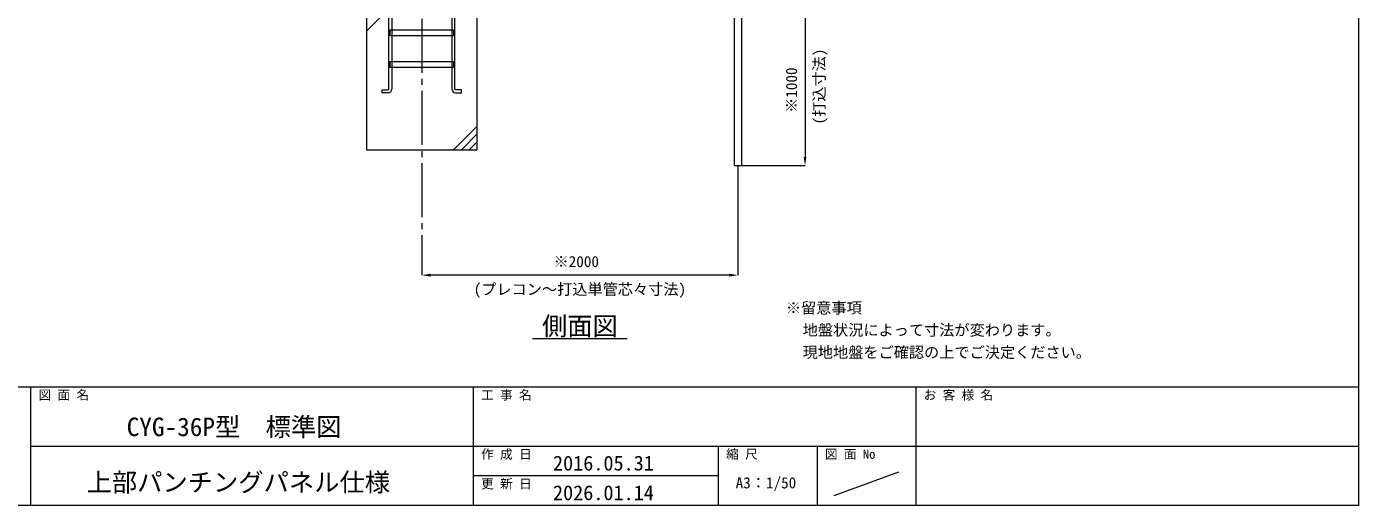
# Model space of a CAD drawing. Units: millimetres, scale not verified. Extents: x -82240 to -62115, y -14438 to 14438.
# Drawn here: x -70540 to -62115, y 562 to 3591 of the extents above; entities that cross this region are included whole.
import ezdxf
from ezdxf.enums import TextEntityAlignment as Align

# ---------------------------------------------------------------- set-up
doc = ezdxf.new("R2010")
doc.units = ezdxf.units.MM
doc.header["$LTSCALE"] = 38
doc.linetypes.add('CHAIN2', pattern=[12, 9, -1, 1, -1])
doc.linetypes.add('DASHED1', pattern=[1.8, 1.2, -0.6])
for name, color, linetype, lineweight in [('0-9_基礎工事用PCA小', 7, 'Continuous', 18), ('0-A_図面枠', 7, 'Continuous', 18), ('0-B_寸法', 3, 'Continuous', 18), ('0-D_単管', 7, 'Continuous', 18), ('1-2_通芯', 1, 'CHAIN2', 18), ('1-7_文字', 7, 'Continuous', 18)]:
    doc.layers.add(name, color=color, linetype=linetype, lineweight=lineweight)
doc.styles.add('ＭＳ ゴシック', font='')
doc.styles.get('ＭＳ ゴシック').set_extended_font_data('MS Gothic')

msp = doc.modelspace()

# ---------------------------------------------------------------- linework, layer by layer
at = {"layer": '0-9_基礎工事用PCA小'}
for p, q in [((-68390.1, 3562.5), (-68240.1, 3712.5)), ((-68230.56, 3532.5), (-68230.56, 3370.5)), ((-67849.62, 3532.5), (-67849.62, 3370.5)), ((-68230.56, 3332.49), (-68230.56, 3195.51)), ((-67849.62, 3332.49), (-67849.62, 3195.51)), ((-67690.11, 2962.5), (-67840.11, 2812.5)), ((-67690.11, 2912.49), (-67790.1, 2812.5)), ((-67690.11, 2862.51), (-67740.09, 2812.5))]:
    msp.add_line(p, q, dxfattribs=at)
at = {"layer": '0-9_基礎工事用PCA小', "color": 4, "linetype": 'DASHED1', "lineweight": 9}
for p, q in [((-68230.56, 3570.51), (-68230.56, 3532.5)), ((-67849.62, 3570.51), (-67849.62, 3532.5)), ((-68230.56, 3370.5), (-68230.56, 3332.49)), ((-67849.62, 3370.5), (-67849.62, 3332.49))]:
    msp.add_line(p, q, dxfattribs=at)
at = {"layer": '0-9_基礎工事用PCA小'}
for points in [[(-68390.1, 2812.5), (-67690.11, 2812.5), (-67690.11, 3712.5), (-68390.1, 3712.5)], [(-68240.1, 3570.51), (-67840.11, 3570.51), (-67840.11, 3532.5), (-68240.1, 3532.5)], [(-68240.1, 3370.5), (-67840.11, 3370.5), (-67840.11, 3332.49), (-68240.1, 3332.49)]]:
    msp.add_lwpolyline(points, close=True, dxfattribs=at)
for points in [[(-68249.61, 3195.54), (-68249.61, 3772.5), (-68230.56, 3772.5), (-68230.56, 3570.51)], [(-67830.57, 3195.54), (-67830.57, 3772.5), (-67849.62, 3772.5), (-67849.62, 3570.51)], [(-68253.57, 3172.5), (-68290.56, 3172.5), (-68290.56, 3191.55), (-68253.63, 3191.55)], [(-67826.61, 3172.5), (-67789.62, 3172.5), (-67789.62, 3191.55), (-67826.58, 3191.55)]]:
    msp.add_lwpolyline(points, dxfattribs=at)
for centre, radius, start, end in [((-68253.63, 3195.54), 3.99, 270, 0), ((-68253.57, 3195.51), 23.01, 270, 0), ((-67826.61, 3195.51), 23.01, 180, 270), ((-67826.58, 3195.54), 3.99, 180, 270)]:
    msp.add_arc(centre, radius, start, end, dxfattribs=at)
at = {"layer": '0-A_図面枠'}
for p, q in [((-82240.11, 1312.5), (-62115.09, 1312.5)), ((-70515.09, 1312.5), (-70515.09, 562.5)), ((-67715.1, 1312.5), (-67715.1, 562.5)), ((-64915.11, 1312.5), (-64915.11, 562.5)), ((-70515.09, 937.5), (-62115.09, 937.5)), ((-66165.09, 937.5), (-66165.09, 562.5)), ((-65540.1, 937.5), (-65540.1, 562.5)), ((-65432.13, 625.62), (-65023.08, 774.36)), ((-66165.09, 750), (-67715.1, 750))]:
    msp.add_line(p, q, dxfattribs=at)
msp.add_lwpolyline([(-82240.11, 14437.5), (-62115.09, 14437.5), (-62115.09, 562.5), (-82240.11, 562.5)], close=True, dxfattribs=at)
at = {"layer": '0-B_寸法'}
for p, q in [((-65615.79, 3657.51), (-65615.79, 2767.5)), ((-66040.11, 2711.49), (-66040.11, 2018.04)), ((-66014.79, 2712.51), (-65614.8, 2712.51)), ((-68040.09, 2218.05), (-68040.09, 2018.04)), ((-66095.1, 2019.03), (-67985.1, 2019.03))]:
    msp.add_line(p, q, dxfattribs=at)
at = {"layer": '0-B_寸法', "color": 91}
for points in [[(-65624.97, 2767.5), (-65615.79, 2712.51), (-65606.64, 2767.5)], [(-67985.1, 2028.21), (-68040.09, 2019.03), (-67985.1, 2009.88)], [(-66095.1, 2028.21), (-66040.11, 2019.03), (-66095.1, 2009.88)]]:
    msp.add_solid(points, dxfattribs=at)
at = {"layer": '0-D_単管'}
msp.add_lwpolyline([(-66064.41, 3790.41), (-66064.41, 2712.51), (-66015.81, 2712.51), (-66015.81, 3722.25)], dxfattribs=at)
at = {"layer": '1-2_通芯'}
msp.add_line((-68040.09, 9112.5), (-68040.09, 2219.04), dxfattribs=at)
at = {"layer": '1-7_文字'}
msp.add_line((-67340.1, 1619.04), (-66740.1, 1619.04), dxfattribs=at)

# ---------------------------------------------------------------- texts
at = {"layer": '0-A_図面枠', "style": 'ＭＳ ゴシック'}
for s, height, p in [('図 面 名', 58.65, (-70465.11, 1214.49)), ('工 事 名', 58.65, (-67665.09, 1214.49)), ('お 客 様 名', 58.65, (-64865.1, 1214.49)), ('CYG-36P型\u3000標準図', 117.3, (-69907.35, 965.28)), ('作 成 日\u3000', 58.65, (-67665.09, 839.49)), ('2016.05.31', 93.84, (-67210.38, 754.59)), ('縮 尺', 58.65, (-66115.11, 839.49)), ('図 面 No', 58.65, (-65490.09, 839.49)), ('上部パンチングパネル仕様', 117.3, (-70161.27, 615.12)), ('更 新 日\u3000', 58.65, (-67665.09, 651.99)), ('2026.01.14', 93.84, (-67210.38, 567.09)), ('A3：1/50', 70.38, (-66054.69, 648.9))]:
    msp.add_text(s, height=height, dxfattribs=at).set_placement(p, align=Align.BOTTOM_LEFT)
at = {"layer": '0-B_寸法', "style": 'ＭＳ ゴシック'}
for s, p in [('(打込寸法)', (-65470.2, 2972.49)), ('※1000', (-65645.37, 3045.66))]:
    msp.add_text(s, height=70.38, rotation=90, dxfattribs=at).set_placement(p, align=Align.BOTTOM_LEFT)
for s, p in [('※2000', (-67206.93, 2048.61)), ('(プレコン～打込単管芯々寸法)', (-67712.1, 1873.44))]:
    msp.add_text(s, height=70.38, dxfattribs=at).set_placement(p, align=Align.BOTTOM_LEFT)
at = {"layer": '1-7_文字', "style": 'ＭＳ ゴシック'}
for s, height, p in [('※留意事項', 70.38, (-65736.96, 1755.78)), ('側面図', 117.3, (-67280.1, 1603.05)), ('\u3000地盤状況によって寸法が変わります。', 70.38, (-65726.73, 1615.44)), ('\u3000現地地盤をご確認の上でご決定ください。', 70.38, (-65726.73, 1474.65))]:
    msp.add_text(s, height=height, dxfattribs=at).set_placement(p, align=Align.BOTTOM_LEFT)

doc.saveas('drawing.dxf')
